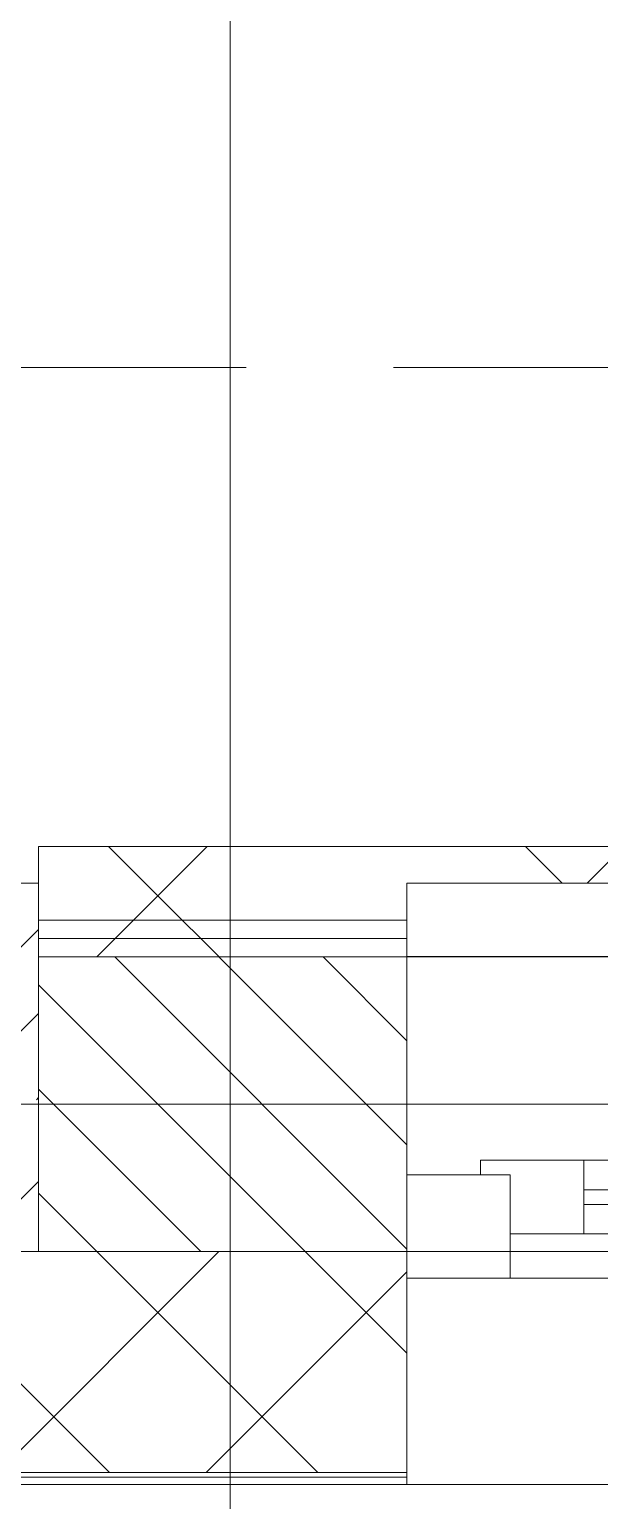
# Model space of a CAD drawing. Header units: millimetres. Extents: x 81037 to 284518, y -8553 to 29000.
# Drawn here: x 94524 to 94911, y -269 to 729 of the extents above; entities that cross this region are included whole.
import ezdxf

# ---------------------------------------------------------------- set-up
doc = ezdxf.new("R2010")
doc.units = ezdxf.units.MM
doc.linetypes.add('ADSK_Штрих_ш2 п1', pattern=[300, 200, -100])
doc.linetypes.add('Осевая', pattern=[3175, 634.9999999999999, -476.25, 1587.5, -476.25])
for name, color, linetype, lineweight in [('A-DETL-1', 7, 'ADSK_Штрих_ш2 п1', 9), ('A-GLAZ', 7, 'Continuous', 9), ('A-WALL', 7, 'Continuous', 9), ('A-WALL-1', 7, 'Continuous', 13), ('S-COLS', 7, 'Continuous', 9), ('Оси', 7, 'Continuous', 9), ('Оси-2', 7, 'Осевая', 9)]:
    doc.layers.add(name, color=color, linetype=linetype, lineweight=lineweight)
for name, color, linetype, lineweight, true_color in [('A-WALL-2', 7, 'Continuous', 13, 0x008040), ('I-WALL-2', 7, 'Continuous', 9, 0x008040), ('I-WALL-3', 7, 'Continuous', 25, 0x008040)]:
    doc.layers.add(name, color=color, linetype=linetype, lineweight=lineweight, true_color=true_color)
pattern_1 = [(45, (0, 0), (-141.4213562373095, 141.4213562373095), []), (135, (0, 0), (-141.4213562373095, -141.4213562373095), [])]

# ---------------------------------------------------------------- blocks, each defined once
blk = doc.blocks.new('120_Окно_СКБ_1Ст - 120_Окно_СКБ_1Ст 900х2500_h_ с форточкой-22876038-План монтажа стен и перегородок 2 этажа в осях 23_33')
at = {"layer": 'A-GLAZ'}
for p, q in [((-450.0000000000072, -126.9999999999679), (-450.0000000000072, -56.9999999999578)), ((-450.0000000000072, -56.9999999999578), (-379.9999999999655, -56.99999999995794)), ((449.999999999992, -56.99999999995914), (-450.0000000000076, -56.99999999995769)), ((-379.9999999999655, -56.99999999995794), (-379.9999999999655, -126.9999999999681)), ((380.000000000048, -126.9999999999693), (380.000000000048, -56.99999999995916)), ((380.000000000048, -56.99999999995916), (449.9999999999924, -56.99999999995929)), ((449.9999999999924, -56.99999999995929), (449.9999999999924, -126.9999999999694)), ((379.999999999989, -86.99999999996878), (-380.0000000000107, -86.99999999996635)), ((-380.0000000000107, -86.99999999996635), (-380.0000000000108, -126.9999999999688)), ((-330.0000000000068, -136.9999999999696), (-330.0000000000063, -86.9999999999665)), ((329.9999999999974, -136.9999999999717), (329.9999999999976, -86.99999999996864)), ((379.9999999999889, -126.9999999999713), (379.999999999989, -86.99999999996878)), ((-330.0000000000065, -106.9999999999643), (329.9999999999974, -106.9999999999664)), ((329.9999999999974, -116.9999999999664), (-330.0000000000065, -116.9999999999643)), ((-379.9999999999655, -126.9999999999681), (-450.0000000000072, -126.9999999999679)), ((-450.0000000000076, -126.9999999999679), (-400.0000000000047, -126.999999999968)), ((-380.0000000000108, -126.9999999999688), (-400.000000000007, -126.9999999999688)), ((-400.000000000007, -126.9999999999688), (-400.000000000007, -136.9999999999693)), ((449.9999999999924, -126.9999999999694), (380.000000000048, -126.9999999999693)), ((399.999999999997, -126.9999999999714), (379.9999999999889, -126.9999999999713)), ((399.9999999999977, -126.9999999999692), (449.999999999992, -126.9999999999693)), ((399.999999999997, -136.9999999999719), (399.999999999997, -126.9999999999714)), ((-400.000000000007, -136.9999999999693), (399.999999999997, -136.9999999999719)), ((399.999999999997, -136.9999999999719), (-400.000000000007, -136.9999999999693))]:
    blk.add_line(p, q, dxfattribs=at)
blk = doc.blocks.new('BSC_Колонна _Прямоугольная - 250х900-V4-План монтажа стен и перегородок 2 этажа в осях 23_33')
at = {"layer": 'S-COLS'}
h = blk.add_hatch(dxfattribs=at)
h.set_pattern_fill('FP_13', color=256, style=0, pattern_type=2)
h.set_pattern_definition([(45, (-94080, -25), (-57.02462636878913, 57.02462636878913), []), (45, (-94022.975, -25), (-57.02462636878913, 57.02462636878913), [100.806, -20.161, 3.353, -16.808])])
h.paths.add_polyline_path([(-412.2220942583864, -125.0000000000106), (450.0000000001035, -125.0000000000019), (450.0000000001035, 124.9999999999976), (-449.9999999998977, 124.9999999999976), (-449.9999999998912, -125.0000000000106)])
for p, q in [((449.9999999999999, 125), (-450.0000000000001, 124.9999999999994)), ((-450.0000000000001, 124.9999999999994), (-449.9999999999953, -124.9999999999999)), ((449.9999999999998, -124.999999999992), (449.9999999999999, 125)), ((-449.9999999999953, -124.9999999999999), (449.9999999999998, -124.999999999992))]:
    blk.add_line(p, q, dxfattribs=at)

msp = doc.modelspace()

# ---------------------------------------------------------------- hatches: boundary and pattern name
at = {"layer": 'A-WALL'}
h = msp.add_hatch(dxfattribs=at)
h.set_pattern_fill('FP_3', color=256, style=0, pattern_type=2)
h.set_pattern_definition([(135, (0, 0), (-35.35533905932738, -35.35533905932737), [])])
h.paths.add_polyline_path([(122651.4964097478, -99.9999946648122), (122830.0000390225, -99.9999946648122), (122830.0000390225, 100.0000053351856), (122030.0000297698, 100.00000533519), (122030.0000297698, -99.9999946648122), (122325.8366514767, -99.9999946648122)])
h.paths.add_polyline_path([(119329.9999999999, -99.99999466480354), (119329.9999999999, 100.0000053351986), (118830.0000476523, 100.0000053351986), (118830.0000476523, -99.99999466480354), (119069.2390687663, -99.99999466480354)])
h.paths.add_polyline_path([(115161.3219695138, -99.99999466478621), (115630.0000000009, -99.99999466478621), (115630.0000000009, 100.0000053352073), (114580.0000000009, 100.000005335216), (114580.0000000009, -99.99999466478621), (114835.6622112428, -99.99999466478621)])
h.paths.add_polyline_path([(113680.0000000009, -99.99999466478621), (113680.0000000009, 100.000005335216), (113429.9999821184, 100.000005335216), (113429.9999821184, -99.99999466478621), (113533.0231781586, -99.99999466478621)])
h.paths.add_polyline_path([(108929.9999999999, -99.99999466476889), (110229.9999821184, -99.99999466476889), (110229.9999821184, 100.0000053352246), (108929.9999999999, 100.0000053352333)])
h.paths.add_polyline_path([(103779.9999702319, -99.99999466475155), (104830.0000000008, -99.99999466475155), (104830.0000000008, 100.000005335242), (103779.9999702319, 100.0000053352506)])
h.paths.add_polyline_path([(102786.2511552143, -99.99999466475155), (102879.9999702319, -99.99999466475155), (102879.9999702319, 100.0000053352506), (102630.0000476508, 100.0000053352506), (102630.0000476508, -99.9999946647429)])
h.paths.add_polyline_path([(101730.0000476508, -99.9999946647429), (101730.0000476508, 100.0000053352506), (100830.000035766, 100.0000053352593), (100830.000035766, -99.9999946647429), (101483.6121221301, -99.9999946647429)])
h.paths.add_polyline_path([(97575.6950228776, -99.99999466473423), (99030.0000000013, -99.99999466473423), (99030.0000000013, 100.0000053352593), (95680.00000000132, 100.0000053352766), (95680.00000000132, -99.99999466472558), (97250.03526460654, -99.99999466472558)])
h.paths.add_polyline_path([(94780.00000000134, -99.99999466472558), (94780.00000000134, 100.0000053352766), (94530.00001788359, 100.0000053352766), (94530.00001788359, -99.99999466471691), (94644.75719843821, -99.99999466471691)])
h.paths.add_polyline_path([(92690.79864881198, -99.99999466471691), (92730.00001788259, -99.99999466471691), (92730.00001788259, 100.0000053352853), (91930.00001788115, 100.0000053352853), (91930.00001788115, -99.99999466470824), (92365.13889054093, -99.99999466470824)])
h = msp.add_hatch(dxfattribs=at)
h.set_pattern_fill('FP_1', color=256, style=0, pattern_type=2)
h.set_pattern_definition([(45, (0, 0), (-70.71067811865476, 70.71067811865476), []), (135, (0, 0), (-70.71067811865476, -70.71067811865474), [])])
h.paths.add_polyline_path([(125080.0000000009, -249.9999946647088), (125080.0000000009, -99.99999466470824), (123730.0000390225, -99.99999466469959), (123730.0000390225, -249.9999946647001)])
h.paths.add_polyline_path([(122830.0000390225, -249.9999946647001), (122830.0000390225, -99.99999466469959), (122030.0000297698, -99.99999466469092), (122030.0000297698, -249.9999946646915)])
h.paths.add_polyline_path([(120229.9999999999, -249.9999946646915), (121130.0000297698, -249.9999946646915), (121130.0000297698, -99.99999466469092), (120229.9999999999, -99.99999466469092), (120229.9999999999, -126.0300784993581)])
h.paths.add_polyline_path([(119329.9999999999, -249.9999946646828), (119329.9999999999, -99.99999466468226), (117930.0000000009, -99.99999466468226), (117930.0000000009, -249.9999946646828)])
h.paths.add_polyline_path([(114580.0000000009, -249.9999946646785), (115630.0000000009, -249.9999946646785), (115630.0000000009, -99.99999466467793), (114580.0000000009, -99.99999466467793), (114580.0000000009, -126.0300784993581)])
h.paths.add_polyline_path([(113680.0000000009, -249.9999946646698), (113680.0000000009, -99.99999466466926), (112529.9999821184, -99.99999466466926), (112529.9999821184, -249.9999946646698)])
h.paths.add_polyline_path([(110229.9999821184, -249.9999946646612), (110229.9999821184, -99.9999946646606), (108929.9999999999, -99.99999466465194), (108929.9999999999, -249.9999946646525)])
h.paths.add_polyline_path([(108029.9999999999, -249.9999946646525), (108029.9999999999, -99.99999466465194), (107130.0000000008, -99.99999466465194), (107130.0000000008, -249.9999946646525)])
h.paths.add_polyline_path([(104830.0000000009, -249.9999946646438), (104830.0000000009, -99.99999466464327), (103779.9999702319, -99.99999466463461), (103779.9999702319, -249.9999946646352)])
h.paths.add_polyline_path([(102879.9999702319, -249.9999946646352), (102879.9999702319, -99.99999466463461), (100830.000035766, -99.99999466462594), (100830.000035766, -249.9999946646265)])
h.paths.add_polyline_path([(99930.00003576599, -249.9999946646265), (99930.00000000132, -99.99999466462594), (95680.00000000134, -99.99999466460862), (95680.00000000134, -249.9999946646092)])
h.paths.add_polyline_path([(94780.00000000134, -249.9999946646092), (94780.00000000134, -99.99999466460862), (93630.0000178826, -100.0000000019481), (93630.0000178826, -249.9999946646092)])
h.paths.add_polyline_path([(91930.00001788116, -249.9999946646005), (92730.00001788259, -249.9999946646005), (92730.00001788259, -99.99999466459995), (91930.00001788116, -99.99999466459995), (91930.00001788116, -126.0300784993581)])
h.paths.add_polyline_path([(91030.00001788118, -249.9999946646005), (91030.00001788116, -99.99999466459995), (89210.00000000134, -99.9999946645913), (89210.00000000134, -249.9999946645918), (89759.86082437259, -249.9999946645918)])
at = {"layer": 'I-WALL-2'}
h = msp.add_hatch(dxfattribs=at)
h.set_pattern_fill('FP_38', color=256, style=0, pattern_type=2)
h.set_pattern_definition(pattern_1)
h.paths.add_polyline_path([(98227.01453941967, 125.0000053352666), (99030.00000000132, 125.0000053352666), (99030.00000000132, 175.0000053352595), (96730.00000000132, 175.0000053352682), (96730.00000000131, 125.0000053352753), (97575.6950228776, 125.0000053352753)])
h.paths.add_polyline_path([(96598.71574806447, 125.0000053352753), (96705.00000000132, 125.0000053352753), (96705.00000000134, 175.0000053352682), (96305.00000000121, 175.0000053352769), (96305.00000000121, 125.0000053352753)])
h.paths.add_polyline_path([(95680.00000000132, 125.0000053352753), (96280.0000000012, 125.0000053352753), (96280.0000000012, 175.0000053352769), (94530.00001788359, 175.0000053352769), (94530.00001788359, 125.0000053352839), (94780.00000000135, 125.0000053352753), (94780.00000000134, 150.0000053353995), (95680.00000000132, 150.0000053353995), (95680.00000000132, 134.7996860009186)])
h = msp.add_hatch(dxfattribs=at)
h.set_pattern_fill('FP_38', color=256, style=0, pattern_type=2)
h.set_pattern_definition(pattern_1)
h.paths.add_polyline_path([(99030.00000000132, 112.5000053352608), (99030.00000000132, 125.0000053352666), (95680.00000000132, 125.0000053352753), (95680.00000000132, 112.5000053352694), (98878.33405596175, 112.5000053352608)])
h.paths.add_polyline_path([(94530.00001788359, 112.5000053352781), (94780.00000000135, 112.5000053352781), (94780.00000000135, 125.0000053352753), (94530.00001788359, 125.0000053352839)])
h = msp.add_hatch(dxfattribs=at)
h.set_pattern_fill('FP_38', color=256, style=0, pattern_type=2)
h.set_pattern_definition(pattern_1)
h.paths.add_polyline_path([(99030.00000000132, 100.0000053352593), (99030.00000000132, 112.5000053352608), (95680.00000000132, 112.5000053352694), (95680.00000000132, 100.0000053352766), (98878.33405596175, 100.0000053352593)])
h.paths.add_polyline_path([(94530.00001788359, 100.0000053352766), (94780.00000000134, 100.0000053352766), (94780.00000000135, 112.5000053352781), (94530.00001788359, 112.5000053352781)])

# ---------------------------------------------------------------- linework, layer by layer
at = {"layer": 'A-DETL-1'}
msp.add_line((92370.99999999857, 499.9999999980855), (96670.99999999857, 499.9999999980716), dxfattribs=at)
at = {"layer": 'A-WALL'}
for p, q in [((94780.00000000124, -257.9999946646071), (94780.00000000124, 100.000005335279)), ((94780.00000000124, -99.99999466460704), (95680.00000000124, -99.99999466460996)), ((92730.00001788251, -257.9999946646005), (107130.0000000007, -257.999994664647))]:
    msp.add_line(p, q, dxfattribs=at)
at = {"layer": 'A-WALL-1'}
for p, q in [((94780.00000000124, 100.000005335279), (94530.00001788349, 100.0000053352799)), ((94530.00001788349, -99.99999466472016), (94780.00000000124, -99.99999466472097)), ((94780.00000000124, -99.99999466460704), (94530.00001788349, -99.99999466460623)), ((93630.00001788251, -249.9999946646034), (94780.00000000124, -249.9999946646071)), ((93630.00001788251, -252.9999946646034), (94780.00000000124, -252.9999946646071))]:
    msp.add_line(p, q, dxfattribs=at)
at = {"layer": 'A-WALL-2'}
for p, q in [((94530.00001788349, 125.0000053352798), (94780.00000000125, 125.000005335279)), ((94530.00001788349, 112.5000053352798), (94780.00000000125, 112.500005335279))]:
    msp.add_line(p, q, dxfattribs=at)
at = {"layer": 'I-WALL-2'}
for p, q in [((96280.0000000011, 175.0000053352742), (94530.00001788349, 175.0000053352798)), ((94530.00001788349, 175.0000053352798), (94530.00001788349, 149.9999999980622)), ((94780.00000000124, 100.000005335279), (94780.00000000124, 150.0000053354)), ((94780.00000000124, 150.0000053354), (95680.00000000122, 150.0000053353971))]:
    msp.add_line(p, q, dxfattribs=at)
at = {"layer": 'I-WALL-3'}
msp.add_line((95680.00000000122, 100.0000053352761), (94780.00000000122, 100.000005335279), dxfattribs=at)
at = {"layer": 'Оси'}
msp.add_line((94659.99996564277, -1906.258590699904), (94659.99996564277, 593.7414093000958), dxfattribs=at)
at = {"layer": 'Оси-2'}
for p, q in [((94659.99996564277, 593.7414093000958), (94659.99996564284, 19415.09724196727)), ((84936.71959556935, -2.930646141054324e-09), (122760.0000000007, -3.052831987733666e-09))]:
    msp.add_line(p, q, dxfattribs=at)

# ---------------------------------------------------------------- block references
at = {"layer": 'A-GLAZ', "rotation": 180}
msp.add_blockref('120_Окно_СКБ_1Ст - 120_Окно_СКБ_1Ст 900х2500_h_ с форточкой-22876038-План монтажа стен и перегородок 2 этажа в осях 23_33', (95230.00000000122, -174.9999946646086), dxfattribs=at)
at = {"layer": 'S-COLS'}
msp.add_blockref('BSC_Колонна _Прямоугольная - 250х900-V4-План монтажа стен и перегородок 2 этажа в осях 23_33', (94080.00001788349, 24.99999999806115), dxfattribs=at)

doc.saveas('drawing.dxf')
